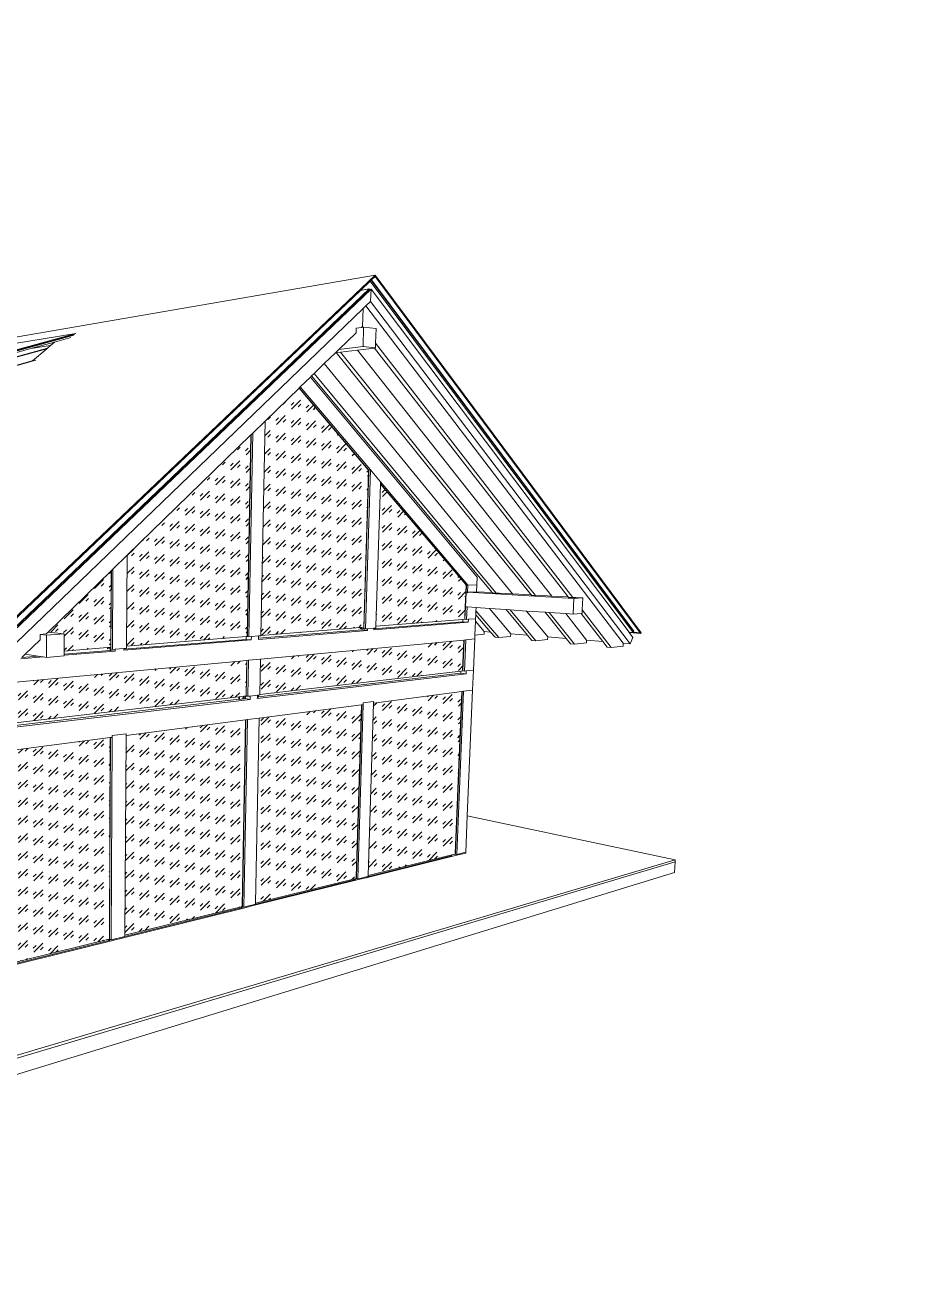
# Model space of a CAD drawing. Header units: millimetres. Extents: x 0 to 6720, y 0 to 297.
# Drawn here: x 214.3 to 428.6, y 0 to 297 of the extents above; entities that cross this region are included whole.
import ezdxf

# ---------------------------------------------------------------- set-up
doc = ezdxf.new("R2010")
doc.units = ezdxf.units.MM
doc.linetypes.add('K5LT32768', pattern=[0])
doc.layers.add('Системный слой', color=7, linetype='Continuous')

# ---------------------------------------------------------------- blocks, each defined once
blk = doc.blocks.new('U0')
at = {"layer": 'Системный слой', "color": 7, "linetype": 'K5LT32768', "lineweight": 18}
for p, q in [((162.06, 214.09), (297.57, 237.44)), ((297.57, 237.44), (189.8, 134.89)), ((294.09, 233.85), (296.35, 236)), ((296.35, 236), (296.61, 236.25)), ((296.35, 236), (358.95, 152.4)), ((296.61, 236.25), (296.68, 236.31)), ((296.61, 236.25), (359.08, 152.7)), ((296.68, 236.31), (297.56, 237.15)), ((359.11, 152.77), (296.68, 236.31)), ((297.57, 237.44), (297.56, 237.15)), ((297.56, 237.15), (360.6, 152.36)), ((360.79, 152.34), (297.57, 237.44)), ((189.94, 134.68), (294.09, 233.85)), ((296.14, 234.18), (191.17, 133.85)), ((191.24, 133.74), (296.14, 234.04)), ((296.58, 234.11), (191.61, 133.66)), ((294.09, 233.85), (296.14, 234.18)), ((296.14, 234.18), (296.14, 234.04)), ((296.24, 234.06), (296.14, 234.18)), ((296.14, 234.04), (296.24, 234.06)), ((296.24, 234.06), (296.58, 234.11)), ((296.58, 234.11), (296.49, 231.23)), ((357.95, 152.48), (296.58, 234.11)), ((193.04, 131.57), (294.69, 229.5)), ((294.69, 229.5), (294.56, 225.26)), ((294.69, 229.5), (295.36, 230.14)), ((295.36, 230.14), (296.49, 231.23)), ((356.56, 149.89), (295.36, 230.14)), ((296.49, 231.23), (358.23, 149.75)), ((115.55, 193.18), (226.4, 223.6)), ((116.68, 193.25), (226.06, 223.32)), ((225.89, 223.18), (116.71, 193.14)), ((226.4, 223.6), (187.39, 217.13)), ((293.03, 223.76), (288.91, 219.76)), ((293.03, 223.76), (293.06, 224.86)), ((294.33, 225.03), (293.06, 224.86)), ((294.56, 225.26), (294.33, 225.03)), ((294.7, 225.08), (294.33, 225.03)), ((294.7, 225.08), (294.56, 225.26)), ((294.68, 220.46), (294.81, 225.1)), ((294.81, 225.1), (294.7, 225.08)), ((294.81, 225.1), (297.78, 224.74)), ((297.78, 224.74), (297.67, 221.24)), ((115.07, 191.03), (219.62, 220.1)), ((219.45, 219.96), (115.11, 190.92)), ((215.69, 219.98), (116.85, 192.7)), ((221.32, 221.53), (215.69, 219.98)), ((220.35, 220.72), (215.69, 219.98)), ((216.05, 217.1), (219.45, 219.96)), ((219.45, 219.96), (219.62, 220.1)), ((219.62, 220.1), (220.35, 220.72)), ((220.35, 220.72), (221.32, 221.53)), ((225.22, 222.61), (221.32, 221.53)), ((288.91, 219.76), (294.68, 220.46)), ((297.41, 220.11), (293.37, 219.63)), ((297.64, 220.14), (294.68, 220.46)), ((297.64, 220.14), (297.41, 220.11)), ((297.41, 220.11), (343.46, 160.89)), ((297.67, 221.24), (297.64, 220.14)), ((344.54, 160.73), (297.67, 221.24)), ((114.74, 188.35), (216.9, 217.22)), ((160.41, 201.39), (216.05, 217.1)), ((216, 217.06), (160.41, 201.35)), ((216.26, 217.13), (216, 217.06)), ((216, 217.06), (216.05, 217.1)), ((288.14, 219.01), (285.47, 216.41)), ((288.91, 219.76), (288.14, 219.01)), ((288.32, 219.03), (288.14, 219.01)), ((289.3, 219.15), (288.32, 219.03)), ((288.32, 219.03), (334.66, 161.39)), ((293.37, 219.63), (289.3, 219.15)), ((335.69, 161.24), (289.3, 219.15)), ((339.56, 161.11), (293.37, 219.63)), ((283.02, 214.03), (282.46, 213.49)), ((285.47, 216.41), (283.02, 214.03)), ((326.35, 161.78), (283.02, 214.03)), ((330.23, 161.64), (285.47, 216.41)), ((282.16, 213.19), (279.75, 210.85)), ((282.46, 213.49), (282.16, 213.19)), ((321.85, 165.57), (282.16, 213.19)), ((282.46, 213.49), (325.36, 161.92)), ((279.48, 210.59), (271.43, 202.75)), ((279.52, 210.63), (279.48, 210.59)), ((279.48, 210.59), (295.94, 191.15)), ((279.75, 210.85), (279.52, 210.63)), ((296, 191.15), (279.52, 210.63)), ((296.44, 191.1), (279.75, 210.85)), ((271.43, 202.75), (268.46, 199.87)), ((270.41, 151.73), (271.43, 202.75)), ((268.01, 199.43), (238.59, 170.82)), ((267.12, 151.57), (268.01, 199.43)), ((268.07, 199.49), (267.18, 151.57)), ((267.55, 151.42), (268.46, 199.87)), ((268.07, 199.49), (268.01, 199.43)), ((268.46, 199.87), (268.07, 199.49)), ((294.86, 153.67), (295.99, 190.8)), ((296.05, 190.8), (294.91, 153.33)), ((295.29, 153.26), (296.44, 191.1)), ((295.94, 191.15), (296, 191.15)), ((295.94, 191.15), (296, 191.09)), ((295.99, 190.85), (296, 191.09)), ((296.05, 190.85), (295.99, 190.85)), ((295.99, 190.8), (295.99, 190.85)), ((295.99, 190.8), (296.05, 190.8)), ((296.06, 191.09), (296, 191.15)), ((296.06, 191.09), (296.05, 190.85)), ((296.05, 190.85), (296.05, 190.8)), ((296.06, 191.09), (296.44, 191.1)), ((298.84, 188.26), (296.44, 191.1)), ((298.83, 187.74), (297.76, 153.9)), ((298.84, 188.26), (298.83, 187.81)), ((319.15, 163.81), (298.83, 187.81)), ((298.83, 187.81), (298.83, 187.74)), ((298.83, 187.74), (319.09, 163.81)), ((319.63, 163.67), (298.84, 188.26)), ((238.59, 170.82), (235.19, 167.51)), ((238.59, 170.82), (238.46, 149.19)), ((234.77, 167.1), (219.79, 152.53)), ((234.68, 148.89), (234.77, 167.1)), ((234.74, 148.59), (234.83, 167.15)), ((234.83, 167.15), (234.77, 167.1)), ((235.19, 167.51), (234.83, 167.15)), ((235.1, 148.4), (235.19, 167.51)), ((319.09, 163.81), (319.15, 163.81)), ((319.09, 163.81), (319.16, 163.73)), ((319.11, 161.88), (319.19, 163.7)), ((319.22, 163.72), (319.15, 163.81)), ((319.16, 163.73), (319.22, 163.72)), ((319.16, 163.73), (319.17, 163.72)), ((319.23, 163.72), (319.17, 163.72)), ((319.17, 163.72), (319.19, 163.7)), ((319.25, 163.69), (319.17, 161.88)), ((319.23, 163.72), (319.22, 163.72)), ((319.25, 163.69), (319.23, 163.72)), ((319.63, 163.67), (319.25, 163.69)), ((319.56, 162), (319.63, 163.67)), ((321.77, 163.79), (319.63, 163.67)), ((321.7, 162.13), (321.77, 163.79)), ((321.77, 163.79), (321.85, 165.57)), ((318.98, 158.57), (319.11, 161.88)), ((319.17, 161.85), (319.04, 158.56)), ((319.11, 161.88), (319.17, 161.88)), ((319.17, 161.88), (319.17, 161.85)), ((319.17, 161.85), (319.55, 161.83)), ((319.56, 162), (319.55, 161.83)), ((319.56, 162), (321.7, 162.13)), ((344.83, 160.54), (319.56, 162)), ((325.36, 161.92), (321.7, 162.13)), ((325.36, 161.92), (325.44, 161.83)), ((325.44, 161.83), (326.35, 161.78)), ((327.08, 161.82), (326.35, 161.78)), ((330.23, 161.64), (327.08, 161.82)), ((334.66, 161.39), (330.23, 161.64)), ((334.66, 161.39), (334.74, 161.3)), ((334.74, 161.3), (335.69, 161.24)), ((336.42, 161.29), (335.69, 161.24)), ((339.56, 161.11), (336.42, 161.29)), ((343.46, 160.89), (339.56, 161.11)), ((343.46, 160.89), (343.54, 160.79)), ((343.54, 160.79), (344.54, 160.73)), ((344.54, 160.73), (345.27, 160.79)), ((344.64, 156.79), (344.83, 160.54)), ((344.83, 160.54), (346.95, 160.69)), ((346.95, 160.69), (345.27, 160.79)), ((346.95, 160.69), (346.8, 157.82)), ((318.86, 155.61), (318.98, 158.57)), ((318.92, 155.6), (319.04, 158.53)), ((319.04, 158.56), (318.98, 158.57)), ((319.04, 158.56), (319.04, 158.53)), ((319.42, 158.51), (319.04, 158.53)), ((319.3, 155.54), (319.42, 158.51)), ((319.42, 158.51), (321.55, 158.36)), ((321.51, 157.57), (321.48, 156.67)), ((321.55, 158.36), (321.51, 157.57)), ((326.95, 151.21), (321.51, 157.57)), ((321.55, 158.36), (324.75, 158.14)), ((329.82, 152.14), (324.75, 158.14)), ((324.75, 158.14), (328.73, 157.87)), ((328.73, 157.87), (333.78, 151.81)), ((328.73, 157.87), (329.64, 157.81)), ((335.75, 150.44), (329.64, 157.81)), ((329.64, 157.81), (333.59, 157.54)), ((333.59, 157.54), (338, 157.24)), ((333.59, 157.54), (338.61, 151.4)), ((346.8, 157.82), (346.76, 156.96)), ((353.73, 148.87), (346.8, 157.82)), ((297.24, 153.05), (319.7, 154.88)), ((318.41, 154.98), (297.25, 153.27)), ((297.76, 153.9), (318.44, 155.54)), ((318.41, 154.98), (318.44, 155.54)), ((319.7, 154.88), (318.41, 154.98)), ((318.44, 155.54), (318.86, 155.58)), ((318.86, 155.61), (318.92, 155.6)), ((318.86, 155.58), (318.86, 155.61)), ((318.92, 155.57), (318.92, 155.6)), ((318.92, 155.57), (319.3, 155.54)), ((319.3, 155.54), (319.73, 155.58)), ((319.7, 154.88), (319.73, 155.58)), ((319.73, 155.58), (321.44, 155.71)), ((321.27, 151.82), (321.41, 155.09)), ((321.41, 155.09), (321.44, 155.71)), ((323.5, 152.67), (321.41, 155.09)), ((321.48, 156.67), (321.44, 155.71)), ((321.48, 156.67), (325.02, 152.54)), ((338, 157.24), (342.99, 151.03)), ((338, 157.24), (338.95, 157.18)), ((344.99, 149.64), (338.95, 157.18)), ((338.95, 157.18), (342.88, 156.91)), ((342.88, 156.91), (344.64, 156.79)), ((347.84, 150.62), (342.88, 156.91)), ((346.53, 156.95), (344.64, 156.79)), ((346.76, 156.96), (346.53, 156.95)), ((346.53, 156.95), (351.7, 150.3)), ((217.86, 151.97), (219.32, 152.07)), ((217.87, 150.66), (217.86, 151.97)), ((217.86, 151.97), (219.43, 151.77)), ((219.79, 152.53), (219.32, 152.07)), ((219.43, 151.77), (223.64, 152.07)), ((219.44, 146.51), (219.43, 151.77)), ((223.64, 152.07), (219.79, 152.53)), ((223.64, 152.07), (223.64, 148.01)), ((267.12, 151.57), (267.18, 151.57)), ((267.12, 151.47), (267.12, 151.57)), ((267.18, 151.57), (267.18, 151.46)), ((268.12, 151.47), (269.84, 151.6)), ((269.82, 150.8), (295.77, 152.92)), ((294.49, 153.04), (269.83, 151.04)), ((269.84, 151.6), (269.83, 151.04)), ((269.84, 151.6), (270.4, 151.65)), ((270.4, 151.65), (270.41, 151.73)), ((270.41, 151.73), (294.01, 153.6)), ((294.01, 153.6), (294.26, 153.62)), ((294.01, 153.37), (294.01, 153.6)), ((294.01, 153.37), (294.25, 153.39)), ((294.25, 153.39), (294.26, 153.62)), ((294.25, 153.39), (294.5, 153.37)), ((294.26, 153.62), (294.86, 153.67)), ((294.49, 153.04), (294.5, 153.37)), ((295.77, 152.92), (294.49, 153.04)), ((294.5, 153.37), (294.91, 153.33)), ((294.91, 153.33), (294.91, 153.29)), ((294.91, 153.29), (295.29, 153.26)), ((295.29, 153.26), (295.78, 153.3)), ((295.77, 152.92), (295.78, 153.3)), ((295.78, 153.3), (297.26, 153.42)), ((297.24, 153.05), (297.25, 153.27)), ((297.25, 153.27), (297.26, 153.42)), ((297.26, 153.42), (297.74, 153.46)), ((297.76, 153.9), (297.74, 153.46)), ((321.23, 150.88), (321.27, 151.82)), ((321.27, 151.82), (323.47, 152.02)), ((323.5, 152.67), (323.47, 152.02)), ((325.02, 152.54), (323.5, 152.67)), ((325.02, 152.54), (326.1, 151.29)), ((326.95, 151.21), (329.79, 151.48)), ((329.82, 152.14), (329.79, 151.48)), ((333.78, 151.81), (329.82, 152.14)), ((333.78, 151.81), (334.85, 150.52)), ((358.95, 152.4), (357.95, 152.48)), ((358.01, 152.41), (357.95, 152.48)), ((360.72, 152.2), (358.01, 152.41)), ((358.88, 151.25), (358.01, 152.41)), ((358.95, 152.4), (358.98, 152.48)), ((358.98, 152.48), (359.08, 152.7)), ((358.98, 152.48), (360.6, 152.36)), ((359.08, 152.7), (359.11, 152.77)), ((360.6, 152.36), (360.72, 152.2)), ((360.72, 152.2), (360.79, 152.34)), ((217.87, 150.66), (214.36, 147.24)), ((223.64, 148.01), (233.88, 148.83)), ((233.88, 148.83), (234.56, 148.88)), ((233.88, 148.56), (233.88, 148.83)), ((233.88, 148.56), (234.55, 148.61)), ((234.55, 148.61), (234.56, 148.88)), ((234.55, 148.61), (234.74, 148.59)), ((234.55, 148.18), (234.55, 148.61)), ((234.56, 148.88), (234.68, 148.89)), ((234.74, 148.45), (234.74, 148.59)), ((235.77, 148.46), (237.79, 148.62)), ((266.85, 150.8), (237.78, 148.44)), ((237.78, 148.19), (268.11, 150.66)), ((237.78, 148.44), (237.79, 148.62)), ((237.79, 148.62), (238.45, 148.67)), ((238.46, 149.19), (238.45, 148.67)), ((238.46, 149.19), (266.86, 151.45)), ((266.85, 150.8), (266.86, 151.45)), ((268.11, 150.66), (266.85, 150.8)), ((266.86, 151.45), (267.12, 151.47)), ((267.18, 151.46), (267.55, 151.42)), ((267.55, 151.42), (268.12, 151.47)), ((268.11, 150.66), (268.12, 151.47)), ((269.83, 151.04), (269.82, 150.8)), ((270.29, 146.08), (318.66, 150.63)), ((318.36, 143.39), (318.66, 150.63)), ((318.42, 143.38), (318.72, 150.64)), ((318.66, 150.63), (318.72, 150.64)), ((318.72, 150.64), (319.1, 150.68)), ((318.8, 143.24), (319.1, 150.68)), ((321.23, 150.88), (319.1, 150.68)), ((321.23, 150.88), (320.93, 143.49)), ((326.1, 151.29), (326.95, 151.21)), ((334.85, 150.52), (335.75, 150.44)), ((335.75, 150.44), (338.57, 150.73)), ((338.61, 151.4), (338.57, 150.73)), ((342.99, 151.03), (338.61, 151.4)), ((342.99, 151.03), (344.05, 149.72)), ((344.05, 149.72), (344.99, 149.64)), ((344.99, 149.64), (347.81, 149.93)), ((347.84, 150.62), (347.81, 149.93)), ((351.7, 150.3), (347.84, 150.62)), ((351.7, 150.3), (352.74, 148.96)), ((352.74, 148.96), (353.73, 148.87)), ((353.73, 148.87), (356.52, 149.18)), ((356.56, 149.89), (356.52, 149.18)), ((358.23, 149.75), (356.56, 149.89)), ((358.23, 149.75), (358.88, 151.25)), ((207.03, 140.11), (267.01, 145.77)), ((213.27, 146.18), (218.64, 146.62)), ((214.36, 147.24), (213.57, 146.48)), ((217.46, 146.79), (213.57, 146.48)), ((214.36, 147.24), (217.46, 146.79)), ((217.46, 146.79), (218.64, 146.62)), ((218.64, 146.62), (219.44, 146.51)), ((223.64, 146.85), (219.44, 146.51)), ((234.55, 148.18), (223.64, 147.29)), ((223.64, 147.03), (235.77, 148.02)), ((223.64, 148.01), (223.64, 147.29)), ((223.64, 147.29), (223.64, 147.03)), ((223.64, 147.03), (223.64, 146.85)), ((235.77, 148.02), (234.55, 148.18)), ((234.74, 148.45), (235.1, 148.4)), ((235.1, 148.4), (235.77, 148.46)), ((235.77, 148.02), (235.77, 148.46)), ((237.78, 148.19), (237.78, 148.44)), ((266.86, 137.38), (267.01, 145.77)), ((267.07, 145.77), (266.91, 137.37)), ((267.01, 145.77), (267.07, 145.77)), ((267.07, 145.77), (267.44, 145.81)), ((267.28, 137.24), (267.44, 145.81)), ((267.44, 145.81), (270.29, 146.08)), ((270.13, 137.68), (270.29, 146.08)), ((269.54, 136.71), (319.2, 142.6)), ((317.92, 142.75), (269.81, 137.08)), ((270.13, 137.68), (317.94, 143.24)), ((317.92, 142.75), (317.94, 143.24)), ((319.2, 142.6), (317.92, 142.75)), ((317.94, 143.24), (318.36, 143.29)), ((318.36, 143.39), (318.42, 143.38)), ((318.36, 143.29), (318.36, 143.39)), ((318.42, 143.29), (318.42, 143.38)), ((318.42, 143.29), (318.8, 143.24)), ((318.8, 143.24), (319.23, 143.29)), ((319.2, 142.6), (319.23, 143.29)), ((319.23, 143.29), (320.93, 143.49)), ((320.73, 138.71), (320.93, 143.49)), ((200.8, 129.62), (265.17, 137.11)), ((265.16, 136.54), (265.17, 137.11)), ((265.17, 137.11), (265.28, 137.12)), ((265.27, 136.52), (265.28, 137.12)), ((265.27, 136.52), (266.13, 136.62)), ((265.28, 137.12), (266.14, 137.22)), ((266.14, 137.22), (266.13, 136.65)), ((266.13, 136.65), (266.3, 136.67)), ((266.13, 136.62), (266.41, 136.65)), ((266.13, 136.65), (266.13, 136.62)), ((266.14, 137.22), (266.31, 137.24)), ((266.31, 137.24), (266.3, 136.67)), ((266.3, 136.67), (266.41, 136.65)), ((266.31, 137.24), (266.43, 137.25)), ((266.41, 136.65), (266.43, 137.25)), ((266.41, 136.65), (266.7, 136.69)), ((266.43, 137.25), (266.71, 137.29)), ((266.7, 136.69), (266.71, 137.29)), ((266.7, 136.69), (267.84, 136.51)), ((266.71, 137.29), (266.85, 137.3)), ((266.85, 137.3), (266.86, 137.38)), ((266.86, 137.38), (266.91, 137.37)), ((266.91, 137.37), (266.91, 137.29)), ((266.91, 137.29), (267.28, 137.24)), ((267.28, 137.24), (267.85, 137.3)), ((267.84, 136.51), (267.85, 137.3)), ((267.85, 137.3), (269.56, 137.5)), ((269.55, 137.02), (269.54, 136.71)), ((269.56, 137.5), (269.55, 137.02)), ((269.81, 137.05), (269.55, 137.02)), ((269.56, 137.5), (269.82, 137.53)), ((269.82, 137.53), (269.81, 137.08)), ((269.81, 137.08), (269.81, 137.05)), ((269.82, 137.53), (270.12, 137.57)), ((270.12, 137.57), (270.13, 137.68)), ((318.16, 138.37), (297.18, 135.62)), ((316.6, 99.82), (318.16, 138.37)), ((316.66, 99.8), (318.22, 138.38)), ((317.02, 99.61), (318.6, 138.43)), ((318.22, 138.38), (318.16, 138.37)), ((318.6, 138.43), (318.22, 138.38)), ((320.73, 138.71), (318.6, 138.43)), ((320.73, 138.71), (319.48, 108.8)), ((265.16, 136.54), (200.02, 128.87)), ((200.02, 128.46), (267.84, 136.51)), ((265.16, 136.54), (265.27, 136.52)), ((294.3, 135.24), (270.01, 132.06)), ((293.05, 94.17), (294.3, 135.24)), ((294.36, 135.25), (293.11, 94.15)), ((293.47, 93.8), (294.74, 135.3)), ((294.36, 135.25), (294.3, 135.24)), ((294.74, 135.3), (294.36, 135.25)), ((294.75, 135.67), (294.74, 135.3)), ((297.19, 135.99), (294.75, 135.67)), ((297.18, 135.62), (295.89, 94.62)), ((297.18, 135.62), (297.19, 135.99)), ((266.75, 131.63), (238.32, 127.91)), ((265.93, 87.4), (266.75, 131.63)), ((266.81, 131.64), (265.98, 87.38)), ((266.34, 87.1), (267.18, 131.69)), ((266.81, 131.64), (266.75, 131.63)), ((267.18, 131.69), (266.81, 131.64)), ((267.18, 131.69), (270.01, 132.06)), ((269.13, 88.03), (270.01, 132.06)), ((238.32, 128.33), (234.99, 127.9)), ((234.99, 127.9), (234.99, 127.47)), ((238.32, 127.91), (238.01, 80.37)), ((238.32, 127.91), (238.32, 128.33)), ((234.58, 127.42), (200.87, 123)), ((234.35, 79.47), (234.58, 127.42)), ((234.63, 127.43), (234.4, 79.45)), ((234.63, 127.43), (234.58, 127.42)), ((234.99, 127.47), (234.63, 127.43)), ((234.75, 79.31), (234.99, 127.47)), ((319.48, 108.8), (319.12, 100.13)), ((368.9, 98.3), (319.48, 108.8)), ((180.85, 42.46), (368.9, 98.3)), ((316.06, 99.18), (295.39, 94.06)), ((315.75, 99.25), (295.4, 94.23)), ((295.89, 94.62), (315.76, 99.51)), ((315.75, 99.25), (315.76, 99.51)), ((315.75, 99.25), (316.06, 99.18)), ((315.76, 99.51), (316.59, 99.71)), ((317.01, 99.41), (316.06, 99.18)), ((316.59, 99.71), (316.6, 99.82)), ((316.65, 99.7), (316.59, 99.71)), ((316.6, 99.82), (316.66, 99.8)), ((316.65, 99.7), (316.66, 99.8)), ((316.65, 99.7), (317.02, 99.61)), ((317.01, 99.41), (319.11, 99.93)), ((317.01, 99.41), (317.02, 99.61)), ((317.02, 99.61), (319.12, 100.13)), ((319.12, 100.13), (319.11, 99.93)), ((368.88, 97.83), (368.9, 98.3)), ((368.88, 97.83), (180.86, 41.7)), ((368.72, 95.31), (180.94, 37.61)), ((368.72, 95.31), (368.88, 97.83)), ((292.69, 93.56), (268.57, 87.6)), ((293, 93.47), (268.57, 87.43)), ((269.13, 88.03), (292.7, 93.83)), ((292.69, 93.56), (292.7, 93.83)), ((292.69, 93.56), (292.94, 93.49)), ((292.7, 93.83), (292.96, 93.89)), ((292.94, 93.49), (292.96, 93.89)), ((292.94, 93.49), (293, 93.47)), ((292.96, 93.89), (293.05, 93.92)), ((293.95, 93.71), (293, 93.47)), ((293.05, 94.17), (293.11, 94.15)), ((293.05, 93.92), (293.05, 94.17)), ((293.11, 94.15), (293.1, 93.9)), ((293.1, 93.9), (293.47, 93.8)), ((293.95, 93.92), (293.47, 93.8)), ((293.95, 93.92), (295.4, 94.28)), ((293.95, 93.71), (295.39, 94.06)), ((293.95, 93.71), (293.95, 93.92)), ((295.4, 94.23), (295.39, 94.06)), ((295.88, 94.39), (295.4, 94.28)), ((295.4, 94.28), (295.4, 94.23)), ((295.89, 94.62), (295.88, 94.39)), ((265.66, 86.88), (237.36, 79.89)), ((265.97, 86.78), (237.36, 79.71)), ((238.01, 80.37), (265.67, 87.18)), ((265.66, 86.88), (265.67, 87.18)), ((265.66, 86.88), (265.91, 86.8)), ((265.67, 87.18), (265.92, 87.24)), ((265.91, 86.8), (265.92, 87.24)), ((265.91, 86.8), (265.97, 86.78)), ((265.92, 87.24), (265.93, 87.4)), ((265.92, 87.24), (265.92, 87.24)), ((265.93, 87.4), (265.98, 87.38)), ((266.9, 87.01), (265.97, 86.78)), ((265.98, 87.38), (265.98, 87.22)), ((265.98, 87.22), (266.34, 87.1)), ((266.34, 87.1), (266.9, 87.24)), ((266.9, 87.24), (268.57, 87.65)), ((266.9, 87.01), (268.57, 87.43)), ((266.9, 87.01), (266.9, 87.24)), ((268.57, 87.65), (269.13, 87.79)), ((268.57, 87.65), (268.57, 87.6)), ((268.57, 87.6), (268.57, 87.43)), ((269.13, 87.79), (269.13, 88.03)), ((238.01, 80.37), (238.01, 80.11)), ((201.37, 71.35), (234.22, 79.44)), ((234.22, 79.12), (201.37, 71.01)), ((234.51, 79), (201.37, 70.8)), ((234.22, 79.44), (234.35, 79.47)), ((234.22, 79.12), (234.22, 79.44)), ((234.22, 79.12), (234.46, 79.02)), ((234.4, 79.45), (234.47, 79.42)), ((234.47, 79.42), (234.46, 79.02)), ((234.46, 79.02), (234.51, 79)), ((234.47, 79.42), (234.75, 79.31)), ((235.41, 79.22), (234.51, 79)), ((235.41, 79.47), (234.75, 79.31)), ((235.41, 79.47), (237.36, 79.95)), ((235.41, 79.22), (237.36, 79.71)), ((235.41, 79.22), (235.41, 79.47)), ((238.01, 80.11), (237.36, 79.95)), ((237.36, 79.95), (237.36, 79.89)), ((237.36, 79.89), (237.36, 79.71))]:
    blk.add_line(p, q, dxfattribs=at)

msp = doc.modelspace()

# ---------------------------------------------------------------- hatches: boundary and pattern name
at = {"layer": 'Системный слой'}
h = msp.add_hatch(dxfattribs=at)
h.set_pattern_fill('', angle=45, style=0, pattern_type=0)
h.set_pattern_definition([(45, (0, 0), (4e-16, 4.24264), [3, -2.1]), (45, (1.591, 0.5303), (4e-16, 4.24264), [0.9, -4.2]), (45, (-0.106, 0.9546), (4e-16, 4.24264), [0.9, -4.2])])
h.paths.add_polyline_path([(297.18105, 135.6211), (295.88528, 94.61593), (315.7576, 99.50805), (316.59448, 99.71407), (316.59861, 99.81597), (318.16136, 138.37008)])
h.paths.add_polyline_path([(293.05322, 94.16769), (294.30083, 135.24372), (270.01299, 132.06137), (269.13231, 88.02996), (292.69883, 93.8315), (292.95621, 93.89486), (293.04561, 93.91687)])
h.paths.add_polyline_path([(238.31893, 127.90861), (238.01347, 80.36922), (265.67011, 87.17765), (265.92205, 87.23967), (265.92322, 87.23996), (265.92619, 87.39923), (266.74923, 131.63373)])
h.paths.add_polyline_path([(234.34714, 79.46665), (234.5783, 127.41849), (200.86515, 123.00116), (201.36513, 71.34723), (234.22429, 79.4364)])
h.paths.add_polyline_path([(200.80107, 129.62126), (265.16659, 137.10613), (265.28048, 137.11937), (266.1399, 137.21931), (266.31151, 137.23927), (266.42553, 137.25253), (266.71073, 137.28569), (266.85471, 137.30244), (266.85613, 137.37913), (267.01218, 145.76607), (207.02526, 140.11139), (200.75854, 134.01584)])
h.paths.add_polyline_path([(234.68181, 148.88986), (234.76959, 167.09788), (219.79139, 152.5288), (223.64297, 152.06566), (223.64248, 148.01307), (233.8807, 148.82623), (234.55532, 148.87981)])
h.paths.add_polyline_path([(267.1202, 151.57122), (268.0107, 199.43103), (238.59473, 170.81854), (238.45573, 149.1896), (266.85883, 151.44548), (267.11824, 151.46608)])
h.paths.add_polyline_path([(294.86048, 153.66948), (295.98813, 190.79635), (295.98983, 190.85218), (295.99702, 191.08902), (295.94264, 191.15326), (279.48491, 210.59183), (271.42704, 202.75406), (270.40639, 151.72724), (294.01242, 153.60212), (294.25962, 153.62176)])
h.paths.add_polyline_path([(319.09052, 163.81278), (298.82826, 187.74498), (297.75871, 153.89967), (318.43715, 155.54203), (318.85877, 155.57552), (318.86013, 155.60896), (318.97997, 158.56551), (319.11426, 161.87868), (319.18799, 163.69765), (319.16737, 163.722), (319.16251, 163.72774)])
h.paths.add_polyline_path([(318.65849, 150.63451), (270.2933, 146.07536), (270.12547, 137.68278), (317.94082, 143.24308), (318.36087, 143.29193), (318.36482, 143.38938)])
h.paths.add_polyline_path([(195.0095, 71.79881), (194.36878, 123.16159), (181.43729, 126.6314), (182.31027, 78.16644)])
h.paths.add_polyline_path([(160.65708, 123.50099), (161.99496, 73.90983), (179.5415, 77.78923), (178.60433, 126.52229), (161.79221, 124.54882)])

# ---------------------------------------------------------------- block references
msp.add_blockref('U0', (0, 0), dxfattribs=at)

doc.saveas('drawing.dxf')
